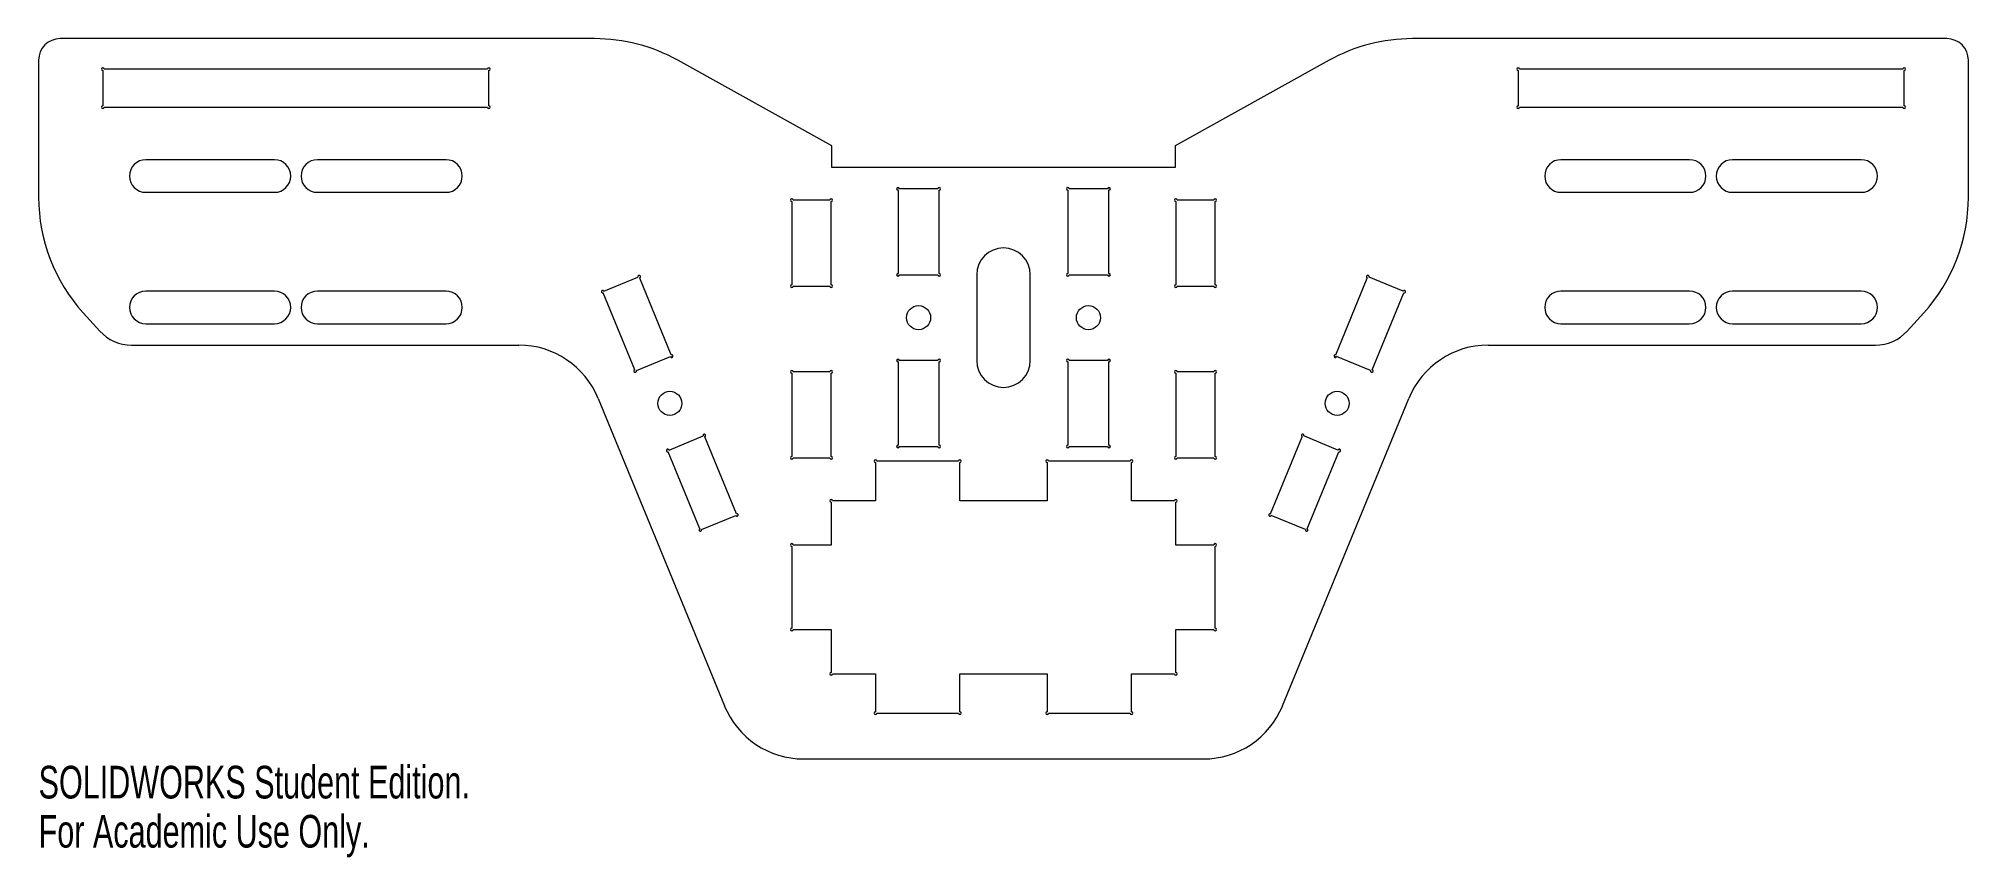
# Model space of a CAD drawing. Header units: inches. Extents: x -5.6 to 5.6, y -1.6 to 3.2.
import ezdxf

# ---------------------------------------------------------------- set-up
doc = ezdxf.new("R2010")
doc.units = ezdxf.units.IN
doc.header["$MEASUREMENT"] = 0
doc.styles.add('SLDTEXTSTYLE0', font='TXT', dxfattribs={"width": 0.7})

msp = doc.modelspace()

# ---------------------------------------------------------------- linework, layer by layer
at = {"color": 7, "linetype": 'Continuous', "lineweight": 15}
for p, q in [((-2.384, 3.195), (-5.5, 3.195)), ((5.5, 3.195), (2.384, 3.195)), ((-5.625, 3.07), (-5.625, 2.271)), ((-1, 2.57), (-1.898, 3.069)), ((1.898, 3.069), (1, 2.57)), ((5.625, 2.271), (5.625, 3.07)), ((-5.25, 3.01), (-5.25, 2.804)), ((-3.008, 3.018), (-5.242, 3.018)), ((-3, 2.804), (-3, 3.01)), ((3, 3.01), (3, 2.804)), ((5.242, 3.018), (3.008, 3.018)), ((5.25, 2.804), (5.25, 3.01)), ((-5.242, 2.796), (-3.008, 2.796)), ((3.008, 2.796), (5.242, 2.796)), ((-4.25, 2.49), (-5, 2.49)), ((-3.25, 2.49), (-4, 2.49)), ((-1, 2.445), (-1, 2.57)), ((1, 2.57), (1, 2.445)), ((4, 2.49), (3.25, 2.49)), ((5, 2.49), (4.25, 2.49)), ((1, 2.445), (-1, 2.445)), ((-5, 2.3), (-4.25, 2.3)), ((-4, 2.3), (-3.25, 2.3)), ((-1.012, 2.254), (-1.226, 2.254)), ((-0.615, 2.312), (-0.615, 1.828)), ((-0.383, 2.32), (-0.607, 2.32)), ((-0.375, 1.828), (-0.375, 2.312)), ((0.375, 2.312), (0.375, 1.828)), ((0.607, 2.32), (0.383, 2.32)), ((0.615, 1.828), (0.615, 2.312)), ((1.226, 2.254), (1.012, 2.254)), ((3.25, 2.3), (4, 2.3)), ((4.25, 2.3), (5, 2.3)), ((-1.234, 2.246), (-1.234, 1.762)), ((-1.004, 1.762), (-1.004, 2.246)), ((1.004, 2.246), (1.004, 1.762)), ((1.234, 1.762), (1.234, 2.246)), ((-2.33, 1.724), (-2.131, 1.806)), ((-1.937, 1.353), (-2.121, 1.801)), ((-0.607, 1.82), (-0.383, 1.82)), ((-0.156, 1.82), (-0.156, 1.32)), ((0.156, 1.32), (0.156, 1.82)), ((0.383, 1.82), (0.607, 1.82)), ((1.937, 1.353), (2.121, 1.801)), ((2.33, 1.724), (2.131, 1.806)), ((-4.25, 1.725), (-5, 1.725)), ((-3.25, 1.725), (-4, 1.725)), ((-2.15, 1.266), (-2.334, 1.714)), ((-1.226, 1.754), (-1.012, 1.754)), ((1.012, 1.754), (1.226, 1.754)), ((2.15, 1.266), (2.334, 1.714)), ((4, 1.725), (3.25, 1.725)), ((5, 1.725), (4.25, 1.725)), ((-5.365, 1.598), (-5.268, 1.492)), ((5.268, 1.492), (5.365, 1.598)), ((-5, 1.535), (-4.25, 1.535)), ((-4, 1.535), (-3.25, 1.535)), ((3.25, 1.535), (4, 1.535)), ((4.25, 1.535), (5, 1.535)), ((-5.083, 1.41), (-2.825, 1.41)), ((2.825, 1.41), (5.083, 1.41)), ((-2.14, 1.262), (-1.941, 1.343)), ((-1.234, 1.246), (-1.234, 0.762)), ((-1.012, 1.254), (-1.226, 1.254)), ((-1.004, 0.762), (-1.004, 1.246)), ((-0.615, 1.312), (-0.615, 0.828)), ((-0.383, 1.32), (-0.607, 1.32)), ((-0.375, 0.828), (-0.375, 1.312)), ((0.375, 1.312), (0.375, 0.828)), ((0.607, 1.32), (0.383, 1.32)), ((0.615, 0.828), (0.615, 1.312)), ((1.004, 1.246), (1.004, 0.762)), ((1.226, 1.254), (1.012, 1.254)), ((1.234, 0.762), (1.234, 1.246)), ((2.14, 1.262), (1.941, 1.343)), ((-2.363, 1.1), (-1.627, -0.69)), ((1.627, -0.69), (2.363, 1.1)), ((-1.77, 0.341), (-1.954, 0.789)), ((-1.95, 0.799), (-1.751, 0.881)), ((-1.557, 0.428), (-1.741, 0.876)), ((-0.607, 0.82), (-0.383, 0.82)), ((0.383, 0.82), (0.607, 0.82)), ((1.557, 0.428), (1.741, 0.876)), ((1.95, 0.799), (1.751, 0.881)), ((1.77, 0.341), (1.954, 0.789)), ((-1.226, 0.754), (-1.012, 0.754)), ((-0.746, 0.726), (-0.746, 0.504)), ((-0.262, 0.734), (-0.738, 0.734)), ((-0.254, 0.504), (-0.254, 0.726)), ((0.254, 0.726), (0.254, 0.504)), ((0.738, 0.734), (0.262, 0.734)), ((0.746, 0.504), (0.746, 0.726)), ((1.012, 0.754), (1.226, 0.754)), ((-1.004, 0.496), (-1.004, 0.246)), ((-0.746, 0.504), (-0.996, 0.504)), ((0.254, 0.504), (-0.254, 0.504)), ((0.996, 0.504), (0.746, 0.504)), ((1.004, 0.246), (1.004, 0.496)), ((-1.76, 0.337), (-1.561, 0.418)), ((1.76, 0.337), (1.561, 0.418)), ((-1.234, 0.238), (-1.234, -0.238)), ((-1.004, 0.246), (-1.226, 0.246)), ((1.226, 0.246), (1.004, 0.246)), ((1.234, -0.238), (1.234, 0.238)), ((-1.226, -0.246), (-1.004, -0.246)), ((-1.004, -0.246), (-1.004, -0.496)), ((1.004, -0.246), (1.226, -0.246)), ((1.004, -0.496), (1.004, -0.246)), ((-0.996, -0.504), (-0.746, -0.504)), ((-0.746, -0.504), (-0.746, -0.726)), ((-0.254, -0.504), (0.254, -0.504)), ((-0.254, -0.726), (-0.254, -0.504)), ((0.254, -0.504), (0.254, -0.726)), ((0.746, -0.504), (0.996, -0.504)), ((0.746, -0.726), (0.746, -0.504)), ((-0.738, -0.734), (-0.262, -0.734)), ((0.262, -0.734), (0.738, -0.734)), ((-1.165, -1), (1.165, -1))]:
    msp.add_line(p, q, dxfattribs=at)
for centre in [(-0.495, 1.57), (0.495, 1.57), (-1.945, 1.071), (1.945, 1.071)]:
    msp.add_circle(centre, 0.07, dxfattribs=at)
for centre, radius, start, end in [((-5.5, 3.07), 0.125, 90, 180), ((-2.384, 2.195), 1, 60.9337, 90), ((2.384, 2.195), 1, 90, 119.0663), ((5.5, 3.07), 0.125, 0, 90), ((-5.25, 3.018), 0.00781, 360, 270), ((-3, 3.018), 0.00781, 270, 180), ((3, 3.018), 0.00781, 0, 270), ((5.25, 3.018), 0.00781, 270, 180), ((-5.25, 2.796), 0.00781, 90, 360), ((-3, 2.796), 0.00781, 180, 90), ((3, 2.796), 0.00781, 90, 0), ((5.25, 2.796), 0.00781, 180, 90), ((-5, 2.395), 0.095, 90, 270), ((-4.25, 2.395), 0.095, 270, 90), ((-4, 2.395), 0.095, 90, 270), ((-3.25, 2.395), 0.095, 270, 90), ((3.25, 2.395), 0.095, 90, 270), ((4, 2.395), 0.095, 270, 90), ((4.25, 2.395), 0.095, 90, 270), ((5, 2.395), 0.095, 270, 90), ((-4.625, 2.271), 1, 180, 222.2797), ((-1.234, 2.254), 0.00781, 360, 270), ((-1.004, 2.254), 0.00781, 270, 180), ((-0.615, 2.32), 0.00781, 0, 270), ((-0.375, 2.32), 0.00781, 270, 180), ((0.375, 2.32), 0.00781, 0, 270), ((0.615, 2.32), 0.00781, 270, 180), ((1.004, 2.254), 0.00781, 0, 270), ((1.234, 2.254), 0.00781, 270, 180), ((4.625, 2.271), 1, 317.7203, 0), ((0, 1.82), 0.156, 0, 180), ((-2.124, 1.809), 0.00781, 292.3334, 202.3334), ((-0.615, 1.82), 0.00781, 90, 0), ((-0.375, 1.82), 0.00781, 180, 90), ((0.375, 1.82), 0.00781, 90, 0), ((0.615, 1.82), 0.00781, 180, 90), ((2.124, 1.809), 0.00781, 337.6666, 247.6666), ((-5, 1.63), 0.095, 90, 270), ((-4.25, 1.63), 0.095, 270, 90), ((-4, 1.63), 0.095, 90, 270), ((-3.25, 1.63), 0.095, 270, 90), ((-2.337, 1.721), 0.00781, 22.3334, 292.3334), ((-1.234, 1.754), 0.00781, 90, 360), ((-1.004, 1.754), 0.00781, 180, 90), ((1.004, 1.754), 0.00781, 90, 0), ((1.234, 1.754), 0.00781, 180, 90), ((2.337, 1.721), 0.00781, 247.6666, 157.6666), ((3.25, 1.63), 0.095, 90, 270), ((4, 1.63), 0.095, 270, 90), ((4.25, 1.63), 0.095, 90, 270), ((5, 1.63), 0.095, 270, 90), ((-5.083, 1.66), 0.25, 222.2797, 270), ((5.083, 1.66), 0.25, 270, 317.7203), ((-2.825, 0.91), 0.5, 22.3334, 90), ((-1.934, 1.346), 0.00781, 202.3334, 112.3334), ((1.934, 1.346), 0.00781, 67.6666, 337.6666), ((2.825, 0.91), 0.5, 90, 157.6666), ((-2.147, 1.259), 0.00781, 112.3334, 22.3334), ((-1.234, 1.254), 0.00781, 360, 270), ((-1.004, 1.254), 0.00781, 270, 180), ((-0.615, 1.32), 0.00781, 0, 270), ((-0.375, 1.32), 0.00781, 270, 180), ((0, 1.32), 0.156, 180, 0), ((0.375, 1.32), 0.00781, 0, 270), ((0.615, 1.32), 0.00781, 270, 180), ((1.004, 1.254), 0.00781, 0, 270), ((1.234, 1.254), 0.00781, 270, 180), ((2.147, 1.259), 0.00781, 157.6666, 67.6666), ((-1.957, 0.796), 0.00781, 22.3334, 292.3334), ((-1.744, 0.884), 0.00781, 292.3334, 202.3334), ((-0.615, 0.82), 0.00781, 90, 360), ((-0.375, 0.82), 0.00781, 180, 90), ((0.375, 0.82), 0.00781, 90, 0), ((0.615, 0.82), 0.00781, 180, 90), ((1.744, 0.884), 0.00781, 337.6666, 247.6666), ((1.957, 0.796), 0.00781, 247.6666, 157.6666), ((-1.234, 0.754), 0.00781, 90, 0), ((-1.004, 0.754), 0.00781, 180, 90), ((-0.746, 0.734), 0.00781, 360, 270), ((-0.254, 0.734), 0.00781, 270, 180), ((0.254, 0.734), 0.00781, 0, 270), ((0.746, 0.734), 0.00781, 270, 180), ((1.004, 0.754), 0.00781, 90, 0), ((1.234, 0.754), 0.00781, 180, 90), ((-1.004, 0.504), 0.00781, 360, 270), ((1.004, 0.504), 0.00781, 270, 180), ((-1.767, 0.334), 0.00781, 112.3334, 22.3334), ((-1.554, 0.421), 0.00781, 202.3334, 112.3334), ((1.554, 0.421), 0.00781, 67.6666, 337.6666), ((1.767, 0.334), 0.00781, 157.6666, 67.6666), ((-1.234, 0.246), 0.00781, 360, 270), ((1.234, 0.246), 0.00781, 270, 180), ((-1.234, -0.246), 0.00781, 90, 360), ((1.234, -0.246), 0.00781, 180, 90), ((-1.004, -0.504), 0.00781, 90, 360), ((1.004, -0.504), 0.00781, 180, 90), ((-1.165, -0.5), 0.5, 202.3334, 270), ((-0.746, -0.734), 0.00781, 90, 0), ((-0.254, -0.734), 0.00781, 180, 90), ((0.254, -0.734), 0.00781, 90, 0), ((0.746, -0.734), 0.00781, 180, 90), ((1.165, -0.5), 0.5, 270, 337.6666)]:
    msp.add_arc(centre, radius, start, end, dxfattribs=at)

# ---------------------------------------------------------------- texts
at = {"color": 7, "linetype": 'Continuous', "char_height": 0.1903, "attachment_point": 1, "style": 'SLDTEXTSTYLE0'}
for s, insert in [('SOLIDWORKS Student Edition.', (-5.625, -1.04)), ('For Academic Use Only.', (-5.625, -1.326))]:
    msp.add_mtext(s, dxfattribs=dict(at, insert=insert))

doc.saveas('drawing.dxf')
